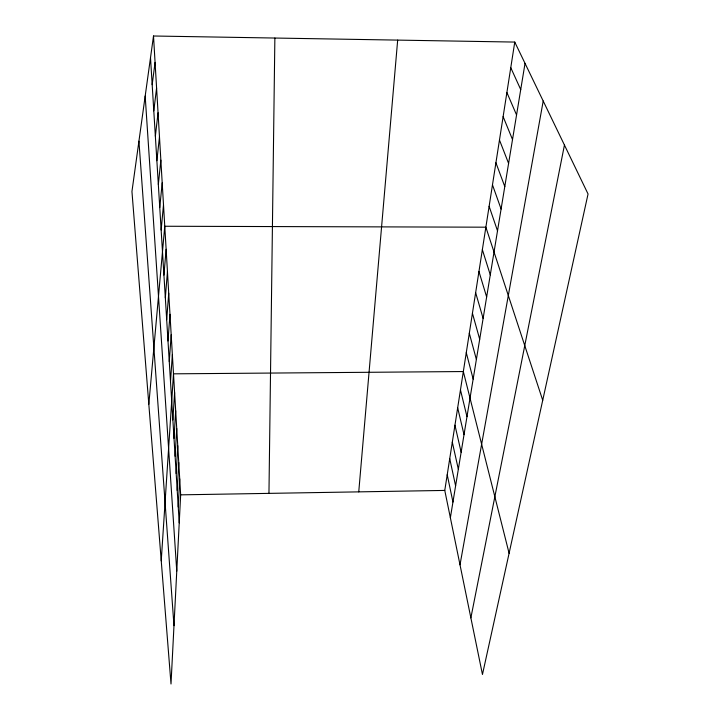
<?xml version="1.0" encoding="UTF-8"?>
<svg xmlns="http://www.w3.org/2000/svg" width="720" height="720" viewBox="0 0 720 720"><rect width="100%" height="100%" fill="white"/><g stroke="black" fill="none" stroke-linecap="round" stroke-linejoin="round"><path stroke-width="1.08" d="M268.956 493.371L274.869 38.043M153.513 36L180.657 494.847L171.009 684L131.949 191.52L153.513 36L514.764 42.075L588.051 193.995L482.463 674.478L444.771 490.428L514.764 42.075M178.236 506.862L179.712 478.908M177.228 490.428L178.749 462.555M176.184 473.544L177.75 445.761M175.113 456.183L176.733 428.508M174.006 438.336L175.68 410.787M172.872 419.985L174.609 392.562M161.235 560.781L173.493 373.833L463.329 371.547L509.094 553.284M170.505 381.636L172.359 354.564M169.272 361.602L171.18 334.728M167.994 340.965L169.974 314.316M166.68 319.68L168.732 293.292M165.33 297.729L167.454 271.62M163.926 275.085L166.131 249.291M358.749 491.868L397.674 40.104M148.824 404.244L164.763 226.251L485.865 227.187L542.718 400.266M161.145 229.968L163.503 204.858M159.759 207.576L162.198 182.844M158.337 184.5L160.857 160.173M156.87 160.704L159.48 136.827M155.358 136.161L158.058 112.77M153.792 110.835L156.591 87.966M152.172 84.69L155.07 62.397M450.369 517.761L525.033 63.369M460.008 564.813L543.204 101.025M470.871 617.877L564.444 145.062M180.657 494.847L444.771 490.428M510.768 67.689L520.731 89.568M506.889 92.529L516.564 114.948M503.118 116.631L512.514 139.554M499.473 140.04L508.599 163.413M495.918 162.765L504.792 186.561M492.471 184.851L501.102 209.034M489.123 206.316L497.52 230.85M482.355 249.678L490.284 274.869M478.944 271.494L486.648 296.991M475.641 292.68L483.12 318.438M472.428 313.245L479.7 339.255M469.305 333.234L476.379 359.46M466.272 352.656L473.157 379.08M460.458 389.916L466.983 416.673M457.668 407.799L464.022 434.682M454.95 425.205L461.142 452.205M452.304 442.152L458.343 469.26M449.73 458.658L455.607 485.856M447.219 474.75L452.952 502.02M138.933 141.192L173.979 625.68M145.179 96.084L176.76 571.14M150.507 57.672L179.226 522.855"/></g></svg>
